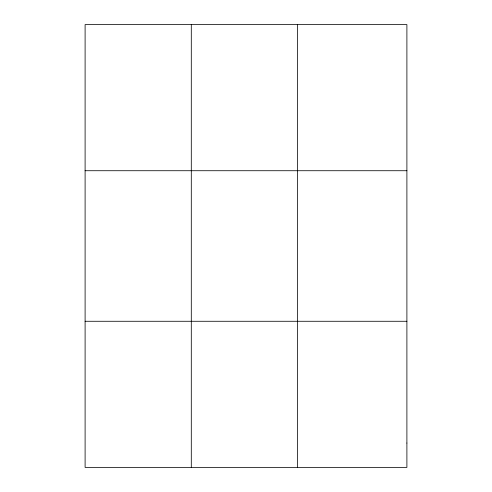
<?xml version="1.0" encoding="UTF-8"?>
<svg xmlns="http://www.w3.org/2000/svg" width="492" height="492" viewBox="0 0 492 492"><rect width="100%" height="100%" fill="white"/><g stroke="black" fill="none" stroke-linecap="round" stroke-linejoin="round"><path stroke-width="0.74" d="M191.296 467.4L191.296 24.6M297.488 467.4L297.488 24.6M85.104 170.724L406.896 170.724M85.104 321.276L406.896 321.276M406.896 443.046L406.896 467.4L85.104 467.4L85.104 24.6L406.896 24.6L406.896 443.046"/></g></svg>
